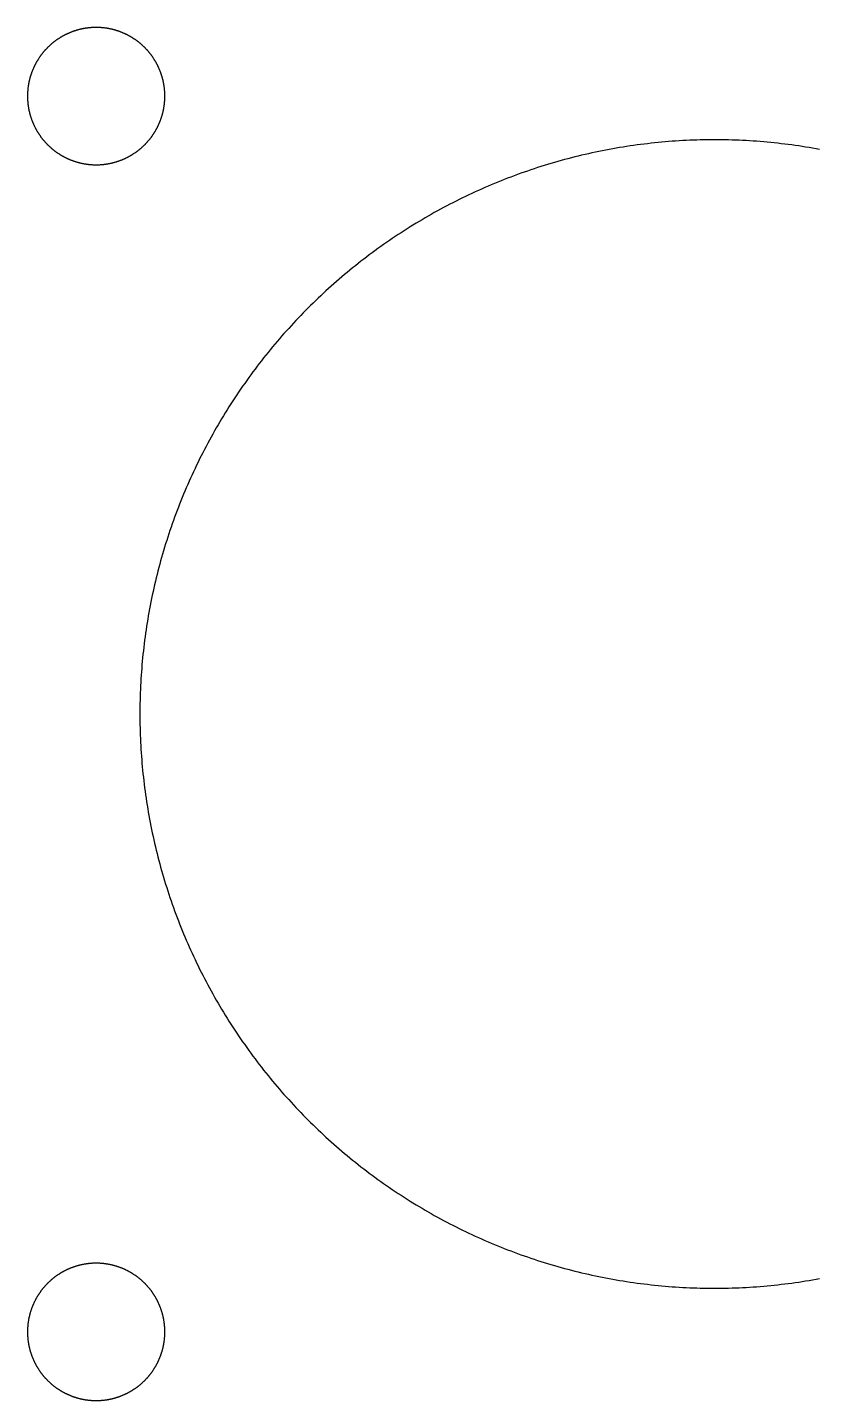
# Model space of a CAD drawing. Header units: millimetres. Extents: x -67 to 67, y -67 to 80.
# Drawn here: x -27.5 to 4.1, y -27.5 to 27.5 of the extents above; entities that cross this region are included whole.
import ezdxf

# ---------------------------------------------------------------- set-up
doc = ezdxf.new("R2010")
doc.units = ezdxf.units.MM
doc.layers.add('CUT', color=7, linetype='Continuous')

msp = doc.modelspace()

# ---------------------------------------------------------------- linework, layer by layer
at = {"layer": 'CUT'}
for points in [[(-22, 24.833), (-22.001, 24.85), (-22.001, 24.867), (-22.002, 24.884), (-22.003, 24.901), (-22.004, 24.917), (-22.005, 24.934), (-22.006, 24.951), (-22.007, 24.968), (-22.009, 24.985), (-22.01, 25.001), (-22.012, 25.018), (-22.014, 25.035), (-22.015, 25.052), (-22.017, 25.069), (-22.019, 25.085), (-22.022, 25.102), (-22.024, 25.119), (-22.026, 25.136), (-22.029, 25.152), (-22.031, 25.169), (-22.034, 25.186), (-22.036, 25.202), (-22.039, 25.219), (-22.042, 25.235), (-22.045, 25.252), (-22.048, 25.269), (-22.052, 25.285), (-22.055, 25.302), (-22.058, 25.318), (-22.062, 25.335), (-22.066, 25.351), (-22.069, 25.368), (-22.073, 25.384), (-22.077, 25.401), (-22.081, 25.417), (-22.085, 25.433), (-22.09, 25.45), (-22.094, 25.466), (-22.098, 25.482), (-22.103, 25.498), (-22.108, 25.515), (-22.112, 25.531), (-22.117, 25.547), (-22.122, 25.563), (-22.127, 25.579), (-22.132, 25.595), (-22.138, 25.611), (-22.143, 25.627), (-22.148, 25.643), (-22.154, 25.659), (-22.159, 25.675), (-22.165, 25.691), (-22.171, 25.707), (-22.177, 25.723), (-22.183, 25.738), (-22.189, 25.754), (-22.195, 25.77), (-22.202, 25.786), (-22.208, 25.801), (-22.215, 25.817), (-22.221, 25.832), (-22.228, 25.848), (-22.235, 25.863), (-22.242, 25.879), (-22.249, 25.894), (-22.256, 25.909), (-22.263, 25.925), (-22.27, 25.94), (-22.277, 25.955), (-22.285, 25.97), (-22.292, 25.985), (-22.3, 26), (-22.308, 26.015), (-22.316, 26.03), (-22.323, 26.045), (-22.331, 26.06), (-22.34, 26.075), (-22.348, 26.09), (-22.356, 26.104), (-22.364, 26.119), (-22.373, 26.133), (-22.381, 26.148), (-22.39, 26.163), (-22.399, 26.177), (-22.408, 26.191), (-22.416, 26.206), (-22.425, 26.22), (-22.434, 26.234), (-22.444, 26.248), (-22.453, 26.262), (-22.462, 26.277), (-22.472, 26.291), (-22.481, 26.304), (-22.491, 26.318), (-22.5, 26.332), (-22.51, 26.346), (-22.52, 26.36), (-22.53, 26.373), (-22.54, 26.387), (-22.55, 26.4), (-22.56, 26.414), (-22.57, 26.427), (-22.581, 26.441), (-22.591, 26.454), (-22.602, 26.467), (-22.612, 26.48), (-22.623, 26.493), (-22.634, 26.506), (-22.645, 26.519), (-22.655, 26.532), (-22.666, 26.545), (-22.677, 26.558), (-22.689, 26.57), (-22.7, 26.583), (-22.711, 26.596), (-22.722, 26.608), (-22.734, 26.62), (-22.745, 26.633), (-22.757, 26.645), (-22.769, 26.657), (-22.78, 26.669), (-22.792, 26.681), (-22.804, 26.693), (-22.816, 26.705), (-22.828, 26.717), (-22.84, 26.729), (-22.853, 26.74), (-22.865, 26.752), (-22.877, 26.764), (-22.889, 26.775), (-22.902, 26.786), (-22.914, 26.798), (-22.927, 26.809), (-22.94, 26.82), (-22.953, 26.831), (-22.965, 26.842), (-22.978, 26.853), (-22.991, 26.864), (-23.004, 26.875), (-23.017, 26.885), (-23.03, 26.896), (-23.044, 26.906), (-23.057, 26.917), (-23.07, 26.927), (-23.084, 26.937), (-23.097, 26.947), (-23.111, 26.958), (-23.124, 26.968), (-23.138, 26.977), (-23.151, 26.987), (-23.165, 26.997), (-23.179, 27.007), (-23.193, 27.016), (-23.207, 27.026), (-23.221, 27.035), (-23.235, 27.045), (-23.249, 27.054), (-23.263, 27.063), (-23.277, 27.072), (-23.292, 27.081), (-23.306, 27.09), (-23.321, 27.099), (-23.335, 27.107), (-23.349, 27.116), (-23.364, 27.125), (-23.379, 27.133), (-23.393, 27.141), (-23.408, 27.15), (-23.423, 27.158), (-23.438, 27.166), (-23.452, 27.174), (-23.467, 27.182), (-23.482, 27.19), (-23.497, 27.197), (-23.512, 27.205), (-23.527, 27.213), (-23.543, 27.22), (-23.558, 27.227), (-23.573, 27.235), (-23.588, 27.242), (-23.604, 27.249), (-23.619, 27.256), (-23.634, 27.263), (-23.65, 27.27), (-23.665, 27.276), (-23.681, 27.283), (-23.696, 27.289), (-23.712, 27.296), (-23.728, 27.302), (-23.743, 27.308), (-23.759, 27.314), (-23.775, 27.32), (-23.791, 27.326), (-23.806, 27.332), (-23.822, 27.338), (-23.838, 27.344), (-23.854, 27.349), (-23.87, 27.355), (-23.886, 27.36), (-23.902, 27.365), (-23.918, 27.37), (-23.934, 27.375), (-23.95, 27.38), (-23.967, 27.385), (-23.983, 27.39), (-23.999, 27.395), (-24.015, 27.399), (-24.032, 27.404), (-24.048, 27.408), (-24.064, 27.412), (-24.081, 27.416), (-24.097, 27.42), (-24.113, 27.424), (-24.13, 27.428), (-24.146, 27.432), (-24.163, 27.436), (-24.179, 27.439), (-24.196, 27.443), (-24.212, 27.446), (-24.229, 27.449), (-24.245, 27.452), (-24.262, 27.455), (-24.279, 27.458), (-24.295, 27.461), (-24.312, 27.464), (-24.329, 27.466), (-24.345, 27.469), (-24.362, 27.471), (-24.379, 27.474), (-24.395, 27.476), (-24.412, 27.478), (-24.429, 27.48), (-24.446, 27.482), (-24.462, 27.484), (-24.479, 27.485), (-24.496, 27.487), (-24.513, 27.489), (-24.53, 27.49), (-24.546, 27.491), (-24.563, 27.492), (-24.58, 27.494), (-24.597, 27.495), (-24.614, 27.495), (-24.631, 27.496), (-24.648, 27.497), (-24.664, 27.497), (-24.681, 27.498), (-24.698, 27.498), (-24.715, 27.499), (-24.732, 27.499), (-24.749, 27.499), (-24.766, 27.499), (-24.782, 27.499), (-24.799, 27.498), (-24.816, 27.498), (-24.833, 27.497), (-24.85, 27.497), (-24.867, 27.496), (-24.884, 27.495), (-24.901, 27.495), (-24.917, 27.494), (-24.934, 27.492), (-24.951, 27.491), (-24.968, 27.49), (-24.985, 27.489), (-25.001, 27.487), (-25.018, 27.485), (-25.035, 27.484), (-25.052, 27.482), (-25.069, 27.48), (-25.085, 27.478), (-25.102, 27.476), (-25.119, 27.474), (-25.136, 27.471), (-25.152, 27.469), (-25.169, 27.466), (-25.186, 27.464), (-25.202, 27.461), (-25.219, 27.458), (-25.235, 27.455), (-25.252, 27.452), (-25.269, 27.449), (-25.285, 27.446), (-25.302, 27.443), (-25.318, 27.439), (-25.335, 27.436), (-25.351, 27.432), (-25.368, 27.428), (-25.384, 27.424), (-25.401, 27.42), (-25.417, 27.416), (-25.433, 27.412), (-25.45, 27.408), (-25.466, 27.404), (-25.482, 27.399), (-25.498, 27.395), (-25.515, 27.39), (-25.531, 27.385), (-25.547, 27.38), (-25.563, 27.375), (-25.579, 27.37), (-25.595, 27.365), (-25.611, 27.36), (-25.627, 27.355), (-25.643, 27.349), (-25.659, 27.344), (-25.675, 27.338), (-25.691, 27.332), (-25.707, 27.326), (-25.723, 27.32), (-25.738, 27.314), (-25.754, 27.308), (-25.77, 27.302), (-25.786, 27.296), (-25.801, 27.289), (-25.817, 27.283), (-25.832, 27.276), (-25.848, 27.27), (-25.863, 27.263), (-25.879, 27.256), (-25.894, 27.249), (-25.909, 27.242), (-25.925, 27.235), (-25.94, 27.227), (-25.955, 27.22), (-25.97, 27.213), (-25.985, 27.205), (-26, 27.197), (-26.015, 27.19), (-26.03, 27.182), (-26.045, 27.174), (-26.06, 27.166), (-26.075, 27.158), (-26.09, 27.15), (-26.104, 27.141), (-26.119, 27.133), (-26.133, 27.125), (-26.148, 27.116), (-26.163, 27.107), (-26.177, 27.099), (-26.191, 27.09), (-26.206, 27.081), (-26.22, 27.072), (-26.234, 27.063), (-26.248, 27.054), (-26.262, 27.045), (-26.277, 27.035), (-26.291, 27.026), (-26.304, 27.016), (-26.318, 27.007), (-26.332, 26.997), (-26.346, 26.987), (-26.36, 26.977), (-26.373, 26.968), (-26.387, 26.958), (-26.4, 26.947), (-26.414, 26.937), (-26.427, 26.927), (-26.441, 26.917), (-26.454, 26.906), (-26.467, 26.896), (-26.48, 26.885), (-26.493, 26.875), (-26.506, 26.864), (-26.519, 26.853), (-26.532, 26.842), (-26.545, 26.831), (-26.558, 26.82), (-26.57, 26.809), (-26.583, 26.798), (-26.596, 26.786), (-26.608, 26.775), (-26.62, 26.764), (-26.633, 26.752), (-26.645, 26.74), (-26.657, 26.729), (-26.669, 26.717), (-26.681, 26.705), (-26.693, 26.693), (-26.705, 26.681), (-26.717, 26.669), (-26.729, 26.657), (-26.74, 26.645), (-26.752, 26.633), (-26.764, 26.62), (-26.775, 26.608), (-26.786, 26.596), (-26.798, 26.583), (-26.809, 26.57), (-26.82, 26.558), (-26.831, 26.545), (-26.842, 26.532), (-26.853, 26.519), (-26.864, 26.506), (-26.875, 26.493), (-26.885, 26.48), (-26.896, 26.467), (-26.906, 26.454), (-26.917, 26.441), (-26.927, 26.427), (-26.937, 26.414), (-26.947, 26.4), (-26.958, 26.387), (-26.968, 26.373), (-26.977, 26.36), (-26.987, 26.346), (-26.997, 26.332), (-27.007, 26.318), (-27.016, 26.304), (-27.026, 26.291), (-27.035, 26.277), (-27.045, 26.262), (-27.054, 26.248), (-27.063, 26.234), (-27.072, 26.22), (-27.081, 26.206), (-27.09, 26.191), (-27.099, 26.177), (-27.107, 26.163), (-27.116, 26.148), (-27.125, 26.133), (-27.133, 26.119), (-27.141, 26.104), (-27.15, 26.09), (-27.158, 26.075), (-27.166, 26.06), (-27.174, 26.045), (-27.182, 26.03), (-27.19, 26.015), (-27.197, 26), (-27.205, 25.985), (-27.213, 25.97), (-27.22, 25.955), (-27.227, 25.94), (-27.235, 25.925), (-27.242, 25.909), (-27.249, 25.894), (-27.256, 25.879), (-27.263, 25.863), (-27.27, 25.848), (-27.276, 25.832), (-27.283, 25.817), (-27.289, 25.801), (-27.296, 25.786), (-27.302, 25.77), (-27.308, 25.754), (-27.314, 25.738), (-27.32, 25.723), (-27.326, 25.707), (-27.332, 25.691), (-27.338, 25.675), (-27.344, 25.659), (-27.349, 25.643), (-27.355, 25.627), (-27.36, 25.611), (-27.365, 25.595), (-27.37, 25.579), (-27.375, 25.563), (-27.38, 25.547), (-27.385, 25.531), (-27.39, 25.515), (-27.395, 25.498), (-27.399, 25.482), (-27.404, 25.466), (-27.408, 25.45), (-27.412, 25.433), (-27.416, 25.417), (-27.42, 25.401), (-27.424, 25.384), (-27.428, 25.368), (-27.432, 25.351), (-27.436, 25.335), (-27.439, 25.318), (-27.443, 25.302), (-27.446, 25.285), (-27.449, 25.269), (-27.452, 25.252), (-27.455, 25.235), (-27.458, 25.219), (-27.461, 25.202), (-27.464, 25.186), (-27.466, 25.169), (-27.469, 25.152), (-27.471, 25.136), (-27.474, 25.119), (-27.476, 25.102), (-27.478, 25.085), (-27.48, 25.069), (-27.482, 25.052), (-27.484, 25.035), (-27.485, 25.018), (-27.487, 25.001), (-27.489, 24.985), (-27.49, 24.968), (-27.491, 24.951), (-27.492, 24.934), (-27.494, 24.917), (-27.495, 24.901), (-27.495, 24.884), (-27.496, 24.867), (-27.497, 24.85), (-27.497, 24.833), (-27.498, 24.816), (-27.498, 24.799), (-27.499, 24.782), (-27.499, 24.766), (-27.499, 24.749), (-27.499, 24.732), (-27.499, 24.715), (-27.498, 24.698), (-27.498, 24.681), (-27.497, 24.664), (-27.497, 24.648), (-27.496, 24.631), (-27.495, 24.614), (-27.495, 24.597), (-27.494, 24.58), (-27.492, 24.563), (-27.491, 24.546), (-27.49, 24.53), (-27.489, 24.513), (-27.487, 24.496), (-27.485, 24.479), (-27.484, 24.462), (-27.482, 24.446), (-27.48, 24.429), (-27.478, 24.412), (-27.476, 24.395), (-27.474, 24.379), (-27.471, 24.362), (-27.469, 24.345), (-27.466, 24.329), (-27.464, 24.312), (-27.461, 24.295), (-27.458, 24.279), (-27.455, 24.262), (-27.452, 24.245), (-27.449, 24.229), (-27.446, 24.212), (-27.443, 24.196), (-27.439, 24.179), (-27.436, 24.163), (-27.432, 24.146), (-27.428, 24.13), (-27.424, 24.113), (-27.42, 24.097), (-27.416, 24.081), (-27.412, 24.064), (-27.408, 24.048), (-27.404, 24.032), (-27.399, 24.015), (-27.395, 23.999), (-27.39, 23.983), (-27.385, 23.967), (-27.38, 23.95), (-27.375, 23.934), (-27.37, 23.918), (-27.365, 23.902), (-27.36, 23.886), (-27.355, 23.87), (-27.349, 23.854), (-27.344, 23.838), (-27.338, 23.822), (-27.332, 23.806), (-27.326, 23.791), (-27.32, 23.775), (-27.314, 23.759), (-27.308, 23.743), (-27.302, 23.728), (-27.296, 23.712), (-27.289, 23.696), (-27.283, 23.681), (-27.276, 23.665), (-27.27, 23.65), (-27.263, 23.634), (-27.256, 23.619), (-27.249, 23.604), (-27.242, 23.588), (-27.235, 23.573), (-27.227, 23.558), (-27.22, 23.543), (-27.213, 23.527), (-27.205, 23.512), (-27.197, 23.497), (-27.19, 23.482), (-27.182, 23.467), (-27.174, 23.452), (-27.166, 23.438), (-27.158, 23.423), (-27.15, 23.408), (-27.141, 23.393), (-27.133, 23.379), (-27.125, 23.364), (-27.116, 23.349), (-27.107, 23.335), (-27.099, 23.321), (-27.09, 23.306), (-27.081, 23.292), (-27.072, 23.277), (-27.063, 23.263), (-27.054, 23.249), (-27.045, 23.235), (-27.035, 23.221), (-27.026, 23.207), (-27.016, 23.193), (-27.007, 23.179), (-26.997, 23.165), (-26.987, 23.151), (-26.977, 23.138), (-26.968, 23.124), (-26.958, 23.111), (-26.947, 23.097), (-26.937, 23.084), (-26.927, 23.07), (-26.917, 23.057), (-26.906, 23.044), (-26.896, 23.03), (-26.885, 23.017), (-26.875, 23.004), (-26.864, 22.991), (-26.853, 22.978), (-26.842, 22.965), (-26.831, 22.953), (-26.82, 22.94), (-26.809, 22.927), (-26.798, 22.914), (-26.786, 22.902), (-26.775, 22.889), (-26.764, 22.877), (-26.752, 22.865), (-26.74, 22.853), (-26.729, 22.84), (-26.717, 22.828), (-26.705, 22.816), (-26.693, 22.804), (-26.681, 22.792), (-26.669, 22.78), (-26.657, 22.769), (-26.645, 22.757), (-26.633, 22.745), (-26.62, 22.734), (-26.608, 22.722), (-26.596, 22.711), (-26.583, 22.7), (-26.57, 22.689), (-26.558, 22.677), (-26.545, 22.666), (-26.532, 22.655), (-26.519, 22.645), (-26.506, 22.634), (-26.493, 22.623), (-26.48, 22.612), (-26.467, 22.602), (-26.454, 22.591), (-26.441, 22.581), (-26.427, 22.57), (-26.414, 22.56), (-26.4, 22.55), (-26.387, 22.54), (-26.373, 22.53), (-26.36, 22.52), (-26.346, 22.51), (-26.332, 22.5), (-26.318, 22.491), (-26.304, 22.481), (-26.291, 22.472), (-26.277, 22.462), (-26.262, 22.453), (-26.248, 22.444), (-26.234, 22.434), (-26.22, 22.425), (-26.206, 22.416), (-26.191, 22.408), (-26.177, 22.399), (-26.163, 22.39), (-26.148, 22.381), (-26.133, 22.373), (-26.119, 22.364), (-26.104, 22.356), (-26.09, 22.348), (-26.075, 22.34), (-26.06, 22.331), (-26.045, 22.323), (-26.03, 22.316), (-26.015, 22.308), (-26, 22.3), (-25.985, 22.292), (-25.97, 22.285), (-25.955, 22.277), (-25.94, 22.27), (-25.925, 22.263), (-25.909, 22.256), (-25.894, 22.249), (-25.879, 22.242), (-25.863, 22.235), (-25.848, 22.228), (-25.832, 22.221), (-25.817, 22.215), (-25.801, 22.208), (-25.786, 22.202), (-25.77, 22.195), (-25.754, 22.189), (-25.738, 22.183), (-25.723, 22.177), (-25.707, 22.171), (-25.691, 22.165), (-25.675, 22.159), (-25.659, 22.154), (-25.643, 22.148), (-25.627, 22.143), (-25.611, 22.138), (-25.595, 22.132), (-25.579, 22.127), (-25.563, 22.122), (-25.547, 22.117), (-25.531, 22.112), (-25.515, 22.108), (-25.498, 22.103), (-25.482, 22.098), (-25.466, 22.094), (-25.45, 22.09), (-25.433, 22.085), (-25.417, 22.081), (-25.401, 22.077), (-25.384, 22.073), (-25.368, 22.069), (-25.351, 22.066), (-25.335, 22.062), (-25.318, 22.058), (-25.302, 22.055), (-25.285, 22.052), (-25.269, 22.048), (-25.252, 22.045), (-25.235, 22.042), (-25.219, 22.039), (-25.202, 22.036), (-25.186, 22.034), (-25.169, 22.031), (-25.152, 22.029), (-25.136, 22.026), (-25.119, 22.024), (-25.102, 22.022), (-25.085, 22.019), (-25.069, 22.017), (-25.052, 22.015), (-25.035, 22.014), (-25.018, 22.012), (-25.001, 22.01), (-24.985, 22.009), (-24.968, 22.007), (-24.951, 22.006), (-24.934, 22.005), (-24.917, 22.004), (-24.901, 22.003), (-24.884, 22.002), (-24.867, 22.001), (-24.85, 22.001), (-24.833, 22), (-24.816, 22), (-24.799, 21.999), (-24.782, 21.999), (-24.766, 21.999), (-24.749, 21.999), (-24.732, 21.999), (-24.715, 21.999), (-24.698, 21.999), (-24.681, 22), (-24.664, 22), (-24.648, 22.001), (-24.631, 22.001), (-24.614, 22.002), (-24.597, 22.003), (-24.58, 22.004), (-24.563, 22.005), (-24.546, 22.006), (-24.53, 22.007), (-24.513, 22.009), (-24.496, 22.01), (-24.479, 22.012), (-24.462, 22.014), (-24.446, 22.015), (-24.429, 22.017), (-24.412, 22.019), (-24.395, 22.022), (-24.379, 22.024), (-24.362, 22.026), (-24.345, 22.029), (-24.329, 22.031), (-24.312, 22.034), (-24.295, 22.036), (-24.279, 22.039), (-24.262, 22.042), (-24.245, 22.045), (-24.229, 22.048), (-24.212, 22.052), (-24.196, 22.055), (-24.179, 22.058), (-24.163, 22.062), (-24.146, 22.066), (-24.13, 22.069), (-24.113, 22.073), (-24.097, 22.077), (-24.081, 22.081), (-24.064, 22.085), (-24.048, 22.09), (-24.032, 22.094), (-24.015, 22.098), (-23.999, 22.103), (-23.983, 22.108), (-23.967, 22.112), (-23.95, 22.117), (-23.934, 22.122), (-23.918, 22.127), (-23.902, 22.132), (-23.886, 22.138), (-23.87, 22.143), (-23.854, 22.148), (-23.838, 22.154), (-23.822, 22.159), (-23.806, 22.165), (-23.791, 22.171), (-23.775, 22.177), (-23.759, 22.183), (-23.743, 22.189), (-23.728, 22.195), (-23.712, 22.202), (-23.696, 22.208), (-23.681, 22.215), (-23.665, 22.221), (-23.65, 22.228), (-23.634, 22.235), (-23.619, 22.242), (-23.604, 22.249), (-23.588, 22.256), (-23.573, 22.263), (-23.558, 22.27), (-23.543, 22.277), (-23.527, 22.285), (-23.512, 22.292), (-23.497, 22.3), (-23.482, 22.308), (-23.467, 22.316), (-23.452, 22.323), (-23.438, 22.331), (-23.423, 22.34), (-23.408, 22.348), (-23.393, 22.356), (-23.379, 22.364), (-23.364, 22.373), (-23.349, 22.381), (-23.335, 22.39), (-23.321, 22.399), (-23.306, 22.408), (-23.292, 22.416), (-23.277, 22.425), (-23.263, 22.434), (-23.249, 22.444), (-23.235, 22.453), (-23.221, 22.462), (-23.207, 22.472), (-23.193, 22.481), (-23.179, 22.491), (-23.165, 22.5), (-23.151, 22.51), (-23.138, 22.52), (-23.124, 22.53), (-23.111, 22.54), (-23.097, 22.55), (-23.084, 22.56), (-23.07, 22.57), (-23.057, 22.581), (-23.044, 22.591), (-23.03, 22.602), (-23.017, 22.612), (-23.004, 22.623), (-22.991, 22.634), (-22.978, 22.645), (-22.965, 22.655), (-22.953, 22.666), (-22.94, 22.677), (-22.927, 22.689), (-22.914, 22.7), (-22.902, 22.711), (-22.889, 22.722), (-22.877, 22.734), (-22.865, 22.745), (-22.853, 22.757), (-22.84, 22.769), (-22.828, 22.78), (-22.816, 22.792), (-22.804, 22.804), (-22.792, 22.816), (-22.78, 22.828), (-22.769, 22.84), (-22.757, 22.853), (-22.745, 22.865), (-22.734, 22.877), (-22.722, 22.889), (-22.711, 22.902), (-22.7, 22.914), (-22.689, 22.927), (-22.677, 22.94), (-22.666, 22.953), (-22.655, 22.965), (-22.645, 22.978), (-22.634, 22.991), (-22.623, 23.004), (-22.612, 23.017), (-22.602, 23.03), (-22.591, 23.044), (-22.581, 23.057), (-22.57, 23.07), (-22.56, 23.084), (-22.55, 23.097), (-22.54, 23.111), (-22.53, 23.124), (-22.52, 23.138), (-22.51, 23.151), (-22.5, 23.165), (-22.491, 23.179), (-22.481, 23.193), (-22.472, 23.207), (-22.462, 23.221), (-22.453, 23.235), (-22.444, 23.249), (-22.434, 23.263), (-22.425, 23.277), (-22.416, 23.292), (-22.408, 23.306), (-22.399, 23.321), (-22.39, 23.335), (-22.381, 23.349), (-22.373, 23.364), (-22.364, 23.379), (-22.356, 23.393), (-22.348, 23.408), (-22.34, 23.423), (-22.331, 23.438), (-22.323, 23.452), (-22.316, 23.467), (-22.308, 23.482), (-22.3, 23.497), (-22.292, 23.512), (-22.285, 23.527), (-22.277, 23.543), (-22.27, 23.558), (-22.263, 23.573), (-22.256, 23.588), (-22.249, 23.604), (-22.242, 23.619), (-22.235, 23.634), (-22.228, 23.65), (-22.221, 23.665), (-22.215, 23.681), (-22.208, 23.696), (-22.202, 23.712), (-22.195, 23.728), (-22.189, 23.743), (-22.183, 23.759), (-22.177, 23.775), (-22.171, 23.791), (-22.165, 23.806), (-22.159, 23.822), (-22.154, 23.838), (-22.148, 23.854), (-22.143, 23.87), (-22.138, 23.886), (-22.132, 23.902), (-22.127, 23.918), (-22.122, 23.934), (-22.117, 23.95), (-22.112, 23.967), (-22.108, 23.983), (-22.103, 23.999), (-22.098, 24.015), (-22.094, 24.032), (-22.09, 24.048), (-22.085, 24.064), (-22.081, 24.081), (-22.077, 24.097), (-22.073, 24.113), (-22.069, 24.13), (-22.066, 24.146), (-22.062, 24.163), (-22.058, 24.179), (-22.055, 24.196), (-22.052, 24.212), (-22.048, 24.229), (-22.045, 24.245), (-22.042, 24.262), (-22.039, 24.279), (-22.036, 24.295), (-22.034, 24.312), (-22.031, 24.329), (-22.029, 24.345), (-22.026, 24.362), (-22.024, 24.379), (-22.022, 24.395), (-22.019, 24.412), (-22.017, 24.429), (-22.015, 24.446), (-22.014, 24.462), (-22.012, 24.479), (-22.01, 24.496), (-22.009, 24.513), (-22.007, 24.53), (-22.006, 24.546), (-22.005, 24.563), (-22.004, 24.58), (-22.003, 24.597), (-22.002, 24.614), (-22.001, 24.631), (-22.001, 24.648), (-22, 24.664), (-22, 24.681), (-21.999, 24.698), (-21.999, 24.715), (-21.999, 24.732), (-21.999, 24.749), (-21.999, 24.766), (-21.999, 24.782), (-21.999, 24.799), (-22, 24.816)], [(-21.999, -24.698), (-22, -24.681), (-22, -24.664), (-22.001, -24.648), (-22.001, -24.631), (-22.002, -24.614), (-22.003, -24.597), (-22.004, -24.58), (-22.005, -24.563), (-22.006, -24.546), (-22.007, -24.53), (-22.009, -24.513), (-22.01, -24.496), (-22.012, -24.479), (-22.014, -24.462), (-22.015, -24.446), (-22.017, -24.429), (-22.019, -24.412), (-22.022, -24.395), (-22.024, -24.379), (-22.026, -24.362), (-22.029, -24.345), (-22.031, -24.329), (-22.034, -24.312), (-22.036, -24.295), (-22.039, -24.279), (-22.042, -24.262), (-22.045, -24.245), (-22.048, -24.229), (-22.052, -24.212), (-22.055, -24.196), (-22.058, -24.179), (-22.062, -24.163), (-22.066, -24.146), (-22.069, -24.13), (-22.073, -24.113), (-22.077, -24.097), (-22.081, -24.081), (-22.085, -24.064), (-22.09, -24.048), (-22.094, -24.032), (-22.098, -24.015), (-22.103, -23.999), (-22.108, -23.983), (-22.112, -23.967), (-22.117, -23.95), (-22.122, -23.934), (-22.127, -23.918), (-22.132, -23.902), (-22.138, -23.886), (-22.143, -23.87), (-22.148, -23.854), (-22.154, -23.838), (-22.159, -23.822), (-22.165, -23.806), (-22.171, -23.791), (-22.177, -23.775), (-22.183, -23.759), (-22.189, -23.743), (-22.195, -23.728), (-22.202, -23.712), (-22.208, -23.696), (-22.215, -23.681), (-22.221, -23.665), (-22.228, -23.65), (-22.235, -23.634), (-22.242, -23.619), (-22.249, -23.604), (-22.256, -23.588), (-22.263, -23.573), (-22.27, -23.558), (-22.277, -23.543), (-22.285, -23.527), (-22.292, -23.512), (-22.3, -23.497), (-22.308, -23.482), (-22.316, -23.467), (-22.323, -23.452), (-22.331, -23.438), (-22.34, -23.423), (-22.348, -23.408), (-22.356, -23.393), (-22.364, -23.379), (-22.373, -23.364), (-22.381, -23.349), (-22.39, -23.335), (-22.399, -23.321), (-22.408, -23.306), (-22.416, -23.292), (-22.425, -23.277), (-22.434, -23.263), (-22.444, -23.249), (-22.453, -23.235), (-22.462, -23.221), (-22.472, -23.207), (-22.481, -23.193), (-22.491, -23.179), (-22.5, -23.165), (-22.51, -23.151), (-22.52, -23.138), (-22.53, -23.124), (-22.54, -23.111), (-22.55, -23.097), (-22.56, -23.084), (-22.57, -23.07), (-22.581, -23.057), (-22.591, -23.044), (-22.602, -23.03), (-22.612, -23.017), (-22.623, -23.004), (-22.634, -22.991), (-22.645, -22.978), (-22.655, -22.965), (-22.666, -22.953), (-22.677, -22.94), (-22.689, -22.927), (-22.7, -22.914), (-22.711, -22.902), (-22.722, -22.889), (-22.734, -22.877), (-22.745, -22.865), (-22.757, -22.853), (-22.769, -22.84), (-22.78, -22.828), (-22.792, -22.816), (-22.804, -22.804), (-22.816, -22.792), (-22.828, -22.78), (-22.84, -22.769), (-22.853, -22.757), (-22.865, -22.745), (-22.877, -22.734), (-22.889, -22.722), (-22.902, -22.711), (-22.914, -22.7), (-22.927, -22.689), (-22.94, -22.677), (-22.953, -22.666), (-22.965, -22.655), (-22.978, -22.645), (-22.991, -22.634), (-23.004, -22.623), (-23.017, -22.612), (-23.03, -22.602), (-23.044, -22.591), (-23.057, -22.581), (-23.07, -22.57), (-23.084, -22.56), (-23.097, -22.55), (-23.111, -22.54), (-23.124, -22.53), (-23.138, -22.52), (-23.151, -22.51), (-23.165, -22.5), (-23.179, -22.491), (-23.193, -22.481), (-23.207, -22.472), (-23.221, -22.462), (-23.235, -22.453), (-23.249, -22.444), (-23.263, -22.434), (-23.277, -22.425), (-23.292, -22.416), (-23.306, -22.408), (-23.321, -22.399), (-23.335, -22.39), (-23.349, -22.381), (-23.364, -22.373), (-23.379, -22.364), (-23.393, -22.356), (-23.408, -22.348), (-23.423, -22.34), (-23.438, -22.331), (-23.452, -22.323), (-23.467, -22.316), (-23.482, -22.308), (-23.497, -22.3), (-23.512, -22.292), (-23.527, -22.285), (-23.543, -22.277), (-23.558, -22.27), (-23.573, -22.263), (-23.588, -22.256), (-23.604, -22.249), (-23.619, -22.242), (-23.634, -22.235), (-23.65, -22.228), (-23.665, -22.221), (-23.681, -22.215), (-23.696, -22.208), (-23.712, -22.202), (-23.728, -22.195), (-23.743, -22.189), (-23.759, -22.183), (-23.775, -22.177), (-23.791, -22.171), (-23.806, -22.165), (-23.822, -22.159), (-23.838, -22.154), (-23.854, -22.148), (-23.87, -22.143), (-23.886, -22.138), (-23.902, -22.132), (-23.918, -22.127), (-23.934, -22.122), (-23.95, -22.117), (-23.967, -22.112), (-23.983, -22.108), (-23.999, -22.103), (-24.015, -22.098), (-24.032, -22.094), (-24.048, -22.09), (-24.064, -22.085), (-24.081, -22.081), (-24.097, -22.077), (-24.113, -22.073), (-24.13, -22.069), (-24.146, -22.066), (-24.163, -22.062), (-24.179, -22.058), (-24.196, -22.055), (-24.212, -22.052), (-24.229, -22.048), (-24.245, -22.045), (-24.262, -22.042), (-24.279, -22.039), (-24.295, -22.036), (-24.312, -22.034), (-24.329, -22.031), (-24.345, -22.029), (-24.362, -22.026), (-24.379, -22.024), (-24.395, -22.022), (-24.412, -22.019), (-24.429, -22.017), (-24.446, -22.015), (-24.462, -22.014), (-24.479, -22.012), (-24.496, -22.01), (-24.513, -22.009), (-24.53, -22.007), (-24.546, -22.006), (-24.563, -22.005), (-24.58, -22.004), (-24.597, -22.003), (-24.614, -22.002), (-24.631, -22.001), (-24.648, -22.001), (-24.664, -22), (-24.681, -22), (-24.698, -21.999), (-24.715, -21.999), (-24.732, -21.999), (-24.749, -21.999), (-24.766, -21.999), (-24.782, -21.999), (-24.799, -21.999), (-24.816, -22), (-24.833, -22), (-24.85, -22.001), (-24.867, -22.001), (-24.884, -22.002), (-24.901, -22.003), (-24.917, -22.004), (-24.934, -22.005), (-24.951, -22.006), (-24.968, -22.007), (-24.985, -22.009), (-25.001, -22.01), (-25.018, -22.012), (-25.035, -22.014), (-25.052, -22.015), (-25.069, -22.017), (-25.085, -22.019), (-25.102, -22.022), (-25.119, -22.024), (-25.136, -22.026), (-25.152, -22.029), (-25.169, -22.031), (-25.186, -22.034), (-25.202, -22.036), (-25.219, -22.039), (-25.235, -22.042), (-25.252, -22.045), (-25.269, -22.048), (-25.285, -22.052), (-25.302, -22.055), (-25.318, -22.058), (-25.335, -22.062), (-25.351, -22.066), (-25.368, -22.069), (-25.384, -22.073), (-25.401, -22.077), (-25.417, -22.081), (-25.433, -22.085), (-25.45, -22.09), (-25.466, -22.094), (-25.482, -22.098), (-25.498, -22.103), (-25.515, -22.108), (-25.531, -22.112), (-25.547, -22.117), (-25.563, -22.122), (-25.579, -22.127), (-25.595, -22.132), (-25.611, -22.138), (-25.627, -22.143), (-25.643, -22.148), (-25.659, -22.154), (-25.675, -22.159), (-25.691, -22.165), (-25.707, -22.171), (-25.723, -22.177), (-25.738, -22.183), (-25.754, -22.189), (-25.77, -22.195), (-25.786, -22.202), (-25.801, -22.208), (-25.817, -22.215), (-25.832, -22.221), (-25.848, -22.228), (-25.863, -22.235), (-25.879, -22.242), (-25.894, -22.249), (-25.909, -22.256), (-25.925, -22.263), (-25.94, -22.27), (-25.955, -22.277), (-25.97, -22.285), (-25.985, -22.292), (-26, -22.3), (-26.015, -22.308), (-26.03, -22.316), (-26.045, -22.323), (-26.06, -22.331), (-26.075, -22.34), (-26.09, -22.348), (-26.104, -22.356), (-26.119, -22.364), (-26.133, -22.373), (-26.148, -22.381), (-26.163, -22.39), (-26.177, -22.399), (-26.191, -22.408), (-26.206, -22.416), (-26.22, -22.425), (-26.234, -22.434), (-26.248, -22.444), (-26.262, -22.453), (-26.277, -22.462), (-26.291, -22.472), (-26.304, -22.481), (-26.318, -22.491), (-26.332, -22.5), (-26.346, -22.51), (-26.36, -22.52), (-26.373, -22.53), (-26.387, -22.54), (-26.4, -22.55), (-26.414, -22.56), (-26.427, -22.57), (-26.441, -22.581), (-26.454, -22.591), (-26.467, -22.602), (-26.48, -22.612), (-26.493, -22.623), (-26.506, -22.634), (-26.519, -22.645), (-26.532, -22.655), (-26.545, -22.666), (-26.558, -22.677), (-26.57, -22.689), (-26.583, -22.7), (-26.596, -22.711), (-26.608, -22.722), (-26.62, -22.734), (-26.633, -22.745), (-26.645, -22.757), (-26.657, -22.769), (-26.669, -22.78), (-26.681, -22.792), (-26.693, -22.804), (-26.705, -22.816), (-26.717, -22.828), (-26.729, -22.84), (-26.74, -22.853), (-26.752, -22.865), (-26.764, -22.877), (-26.775, -22.889), (-26.786, -22.902), (-26.798, -22.914), (-26.809, -22.927), (-26.82, -22.94), (-26.831, -22.953), (-26.842, -22.965), (-26.853, -22.978), (-26.864, -22.991), (-26.875, -23.004), (-26.885, -23.017), (-26.896, -23.03), (-26.906, -23.044), (-26.917, -23.057), (-26.927, -23.07), (-26.937, -23.084), (-26.947, -23.097), (-26.958, -23.111), (-26.968, -23.124), (-26.977, -23.138), (-26.987, -23.151), (-26.997, -23.165), (-27.007, -23.179), (-27.016, -23.193), (-27.026, -23.207), (-27.035, -23.221), (-27.045, -23.235), (-27.054, -23.249), (-27.063, -23.263), (-27.072, -23.277), (-27.081, -23.292), (-27.09, -23.306), (-27.099, -23.321), (-27.107, -23.335), (-27.116, -23.349), (-27.125, -23.364), (-27.133, -23.379), (-27.141, -23.393), (-27.15, -23.408), (-27.158, -23.423), (-27.166, -23.438), (-27.174, -23.452), (-27.182, -23.467), (-27.19, -23.482), (-27.197, -23.497), (-27.205, -23.512), (-27.213, -23.527), (-27.22, -23.543), (-27.227, -23.558), (-27.235, -23.573), (-27.242, -23.588), (-27.249, -23.604), (-27.256, -23.619), (-27.263, -23.634), (-27.27, -23.65), (-27.276, -23.665), (-27.283, -23.681), (-27.289, -23.696), (-27.296, -23.712), (-27.302, -23.728), (-27.308, -23.743), (-27.314, -23.759), (-27.32, -23.775), (-27.326, -23.791), (-27.332, -23.806), (-27.338, -23.822), (-27.344, -23.838), (-27.349, -23.854), (-27.355, -23.87), (-27.36, -23.886), (-27.365, -23.902), (-27.37, -23.918), (-27.375, -23.934), (-27.38, -23.95), (-27.385, -23.967), (-27.39, -23.983), (-27.395, -23.999), (-27.399, -24.015), (-27.404, -24.032), (-27.408, -24.048), (-27.412, -24.064), (-27.416, -24.081), (-27.42, -24.097), (-27.424, -24.113), (-27.428, -24.13), (-27.432, -24.146), (-27.436, -24.163), (-27.439, -24.179), (-27.443, -24.196), (-27.446, -24.212), (-27.449, -24.229), (-27.452, -24.245), (-27.455, -24.262), (-27.458, -24.279), (-27.461, -24.295), (-27.464, -24.312), (-27.466, -24.329), (-27.469, -24.345), (-27.471, -24.362), (-27.474, -24.379), (-27.476, -24.395), (-27.478, -24.412), (-27.48, -24.429), (-27.482, -24.446), (-27.484, -24.462), (-27.485, -24.479), (-27.487, -24.496), (-27.489, -24.513), (-27.49, -24.53), (-27.491, -24.546), (-27.492, -24.563), (-27.494, -24.58), (-27.495, -24.597), (-27.495, -24.614), (-27.496, -24.631), (-27.497, -24.648), (-27.497, -24.664), (-27.498, -24.681), (-27.498, -24.698), (-27.499, -24.715), (-27.499, -24.732), (-27.499, -24.749), (-27.499, -24.766), (-27.499, -24.782), (-27.498, -24.799), (-27.498, -24.816), (-27.497, -24.833), (-27.497, -24.85), (-27.496, -24.867), (-27.495, -24.884), (-27.495, -24.901), (-27.494, -24.917), (-27.492, -24.934), (-27.491, -24.951), (-27.49, -24.968), (-27.489, -24.985), (-27.487, -25.001), (-27.485, -25.018), (-27.484, -25.035), (-27.482, -25.052), (-27.48, -25.069), (-27.478, -25.085), (-27.476, -25.102), (-27.474, -25.119), (-27.471, -25.136), (-27.469, -25.152), (-27.466, -25.169), (-27.464, -25.186), (-27.461, -25.202), (-27.458, -25.219), (-27.455, -25.235), (-27.452, -25.252), (-27.449, -25.269), (-27.446, -25.285), (-27.443, -25.302), (-27.439, -25.318), (-27.436, -25.335), (-27.432, -25.351), (-27.428, -25.368), (-27.424, -25.384), (-27.42, -25.401), (-27.416, -25.417), (-27.412, -25.433), (-27.408, -25.45), (-27.404, -25.466), (-27.399, -25.482), (-27.395, -25.498), (-27.39, -25.515), (-27.385, -25.531), (-27.38, -25.547), (-27.375, -25.563), (-27.37, -25.579), (-27.365, -25.595), (-27.36, -25.611), (-27.355, -25.627), (-27.349, -25.643), (-27.344, -25.659), (-27.338, -25.675), (-27.332, -25.691), (-27.326, -25.707), (-27.32, -25.723), (-27.314, -25.738), (-27.308, -25.754), (-27.302, -25.77), (-27.296, -25.786), (-27.289, -25.801), (-27.283, -25.817), (-27.276, -25.832), (-27.27, -25.848), (-27.263, -25.863), (-27.256, -25.879), (-27.249, -25.894), (-27.242, -25.909), (-27.235, -25.925), (-27.227, -25.94), (-27.22, -25.955), (-27.213, -25.97), (-27.205, -25.985), (-27.197, -26), (-27.19, -26.015), (-27.182, -26.03), (-27.174, -26.045), (-27.166, -26.06), (-27.158, -26.075), (-27.15, -26.09), (-27.141, -26.104), (-27.133, -26.119), (-27.125, -26.133), (-27.116, -26.148), (-27.107, -26.163), (-27.099, -26.177), (-27.09, -26.191), (-27.081, -26.206), (-27.072, -26.22), (-27.063, -26.234), (-27.054, -26.248), (-27.045, -26.262), (-27.035, -26.277), (-27.026, -26.291), (-27.016, -26.304), (-27.007, -26.318), (-26.997, -26.332), (-26.987, -26.346), (-26.977, -26.36), (-26.968, -26.373), (-26.958, -26.387), (-26.947, -26.4), (-26.937, -26.414), (-26.927, -26.427), (-26.917, -26.441), (-26.906, -26.454), (-26.896, -26.467), (-26.885, -26.48), (-26.875, -26.493), (-26.864, -26.506), (-26.853, -26.519), (-26.842, -26.532), (-26.831, -26.545), (-26.82, -26.558), (-26.809, -26.57), (-26.798, -26.583), (-26.786, -26.596), (-26.775, -26.608), (-26.764, -26.62), (-26.752, -26.633), (-26.74, -26.645), (-26.729, -26.657), (-26.717, -26.669), (-26.705, -26.681), (-26.693, -26.693), (-26.681, -26.705), (-26.669, -26.717), (-26.657, -26.729), (-26.645, -26.74), (-26.633, -26.752), (-26.62, -26.764), (-26.608, -26.775), (-26.596, -26.786), (-26.583, -26.798), (-26.57, -26.809), (-26.558, -26.82), (-26.545, -26.831), (-26.532, -26.842), (-26.519, -26.853), (-26.506, -26.864), (-26.493, -26.875), (-26.48, -26.885), (-26.467, -26.896), (-26.454, -26.906), (-26.441, -26.917), (-26.427, -26.927), (-26.414, -26.937), (-26.4, -26.947), (-26.387, -26.958), (-26.373, -26.968), (-26.36, -26.977), (-26.346, -26.987), (-26.332, -26.997), (-26.318, -27.007), (-26.304, -27.016), (-26.291, -27.026), (-26.277, -27.035), (-26.262, -27.045), (-26.248, -27.054), (-26.234, -27.063), (-26.22, -27.072), (-26.206, -27.081), (-26.191, -27.09), (-26.177, -27.099), (-26.163, -27.107), (-26.148, -27.116), (-26.133, -27.125), (-26.119, -27.133), (-26.104, -27.141), (-26.09, -27.15), (-26.075, -27.158), (-26.06, -27.166), (-26.045, -27.174), (-26.03, -27.182), (-26.015, -27.19), (-26, -27.197), (-25.985, -27.205), (-25.97, -27.213), (-25.955, -27.22), (-25.94, -27.227), (-25.925, -27.235), (-25.909, -27.242), (-25.894, -27.249), (-25.879, -27.256), (-25.863, -27.263), (-25.848, -27.27), (-25.832, -27.276), (-25.817, -27.283), (-25.801, -27.289), (-25.786, -27.296), (-25.77, -27.302), (-25.754, -27.308), (-25.738, -27.314), (-25.723, -27.32), (-25.707, -27.326), (-25.691, -27.332), (-25.675, -27.338), (-25.659, -27.344), (-25.643, -27.349), (-25.627, -27.355), (-25.611, -27.36), (-25.595, -27.365), (-25.579, -27.37), (-25.563, -27.375), (-25.547, -27.38), (-25.531, -27.385), (-25.515, -27.39), (-25.498, -27.395), (-25.482, -27.399), (-25.466, -27.404), (-25.45, -27.408), (-25.433, -27.412), (-25.417, -27.416), (-25.401, -27.42), (-25.384, -27.424), (-25.368, -27.428), (-25.351, -27.432), (-25.335, -27.436), (-25.318, -27.439), (-25.302, -27.443), (-25.285, -27.446), (-25.269, -27.449), (-25.252, -27.452), (-25.235, -27.455), (-25.219, -27.458), (-25.202, -27.461), (-25.186, -27.464), (-25.169, -27.466), (-25.152, -27.469), (-25.136, -27.471), (-25.119, -27.474), (-25.102, -27.476), (-25.085, -27.478), (-25.069, -27.48), (-25.052, -27.482), (-25.035, -27.484), (-25.018, -27.485), (-25.001, -27.487), (-24.985, -27.489), (-24.968, -27.49), (-24.951, -27.491), (-24.934, -27.492), (-24.917, -27.494), (-24.901, -27.495), (-24.884, -27.495), (-24.867, -27.496), (-24.85, -27.497), (-24.833, -27.497), (-24.816, -27.498), (-24.799, -27.498), (-24.782, -27.499), (-24.766, -27.499), (-24.749, -27.499), (-24.732, -27.499), (-24.715, -27.499), (-24.698, -27.498), (-24.681, -27.498), (-24.664, -27.497), (-24.648, -27.497), (-24.631, -27.496), (-24.614, -27.495), (-24.597, -27.495), (-24.58, -27.494), (-24.563, -27.492), (-24.546, -27.491), (-24.53, -27.49), (-24.513, -27.489), (-24.496, -27.487), (-24.479, -27.485), (-24.462, -27.484), (-24.446, -27.482), (-24.429, -27.48), (-24.412, -27.478), (-24.395, -27.476), (-24.379, -27.474), (-24.362, -27.471), (-24.345, -27.469), (-24.329, -27.466), (-24.312, -27.464), (-24.295, -27.461), (-24.279, -27.458), (-24.262, -27.455), (-24.245, -27.452), (-24.229, -27.449), (-24.212, -27.446), (-24.196, -27.443), (-24.179, -27.439), (-24.163, -27.436), (-24.146, -27.432), (-24.13, -27.428), (-24.113, -27.424), (-24.097, -27.42), (-24.081, -27.416), (-24.064, -27.412), (-24.048, -27.408), (-24.032, -27.404), (-24.015, -27.399), (-23.999, -27.395), (-23.983, -27.39), (-23.967, -27.385), (-23.95, -27.38), (-23.934, -27.375), (-23.918, -27.37), (-23.902, -27.365), (-23.886, -27.36), (-23.87, -27.355), (-23.854, -27.349), (-23.838, -27.344), (-23.822, -27.338), (-23.806, -27.332), (-23.791, -27.326), (-23.775, -27.32), (-23.759, -27.314), (-23.743, -27.308), (-23.728, -27.302), (-23.712, -27.296), (-23.696, -27.289), (-23.681, -27.283), (-23.665, -27.276), (-23.65, -27.27), (-23.634, -27.263), (-23.619, -27.256), (-23.604, -27.249), (-23.588, -27.242), (-23.573, -27.235), (-23.558, -27.227), (-23.543, -27.22), (-23.527, -27.213), (-23.512, -27.205), (-23.497, -27.197), (-23.482, -27.19), (-23.467, -27.182), (-23.452, -27.174), (-23.438, -27.166), (-23.423, -27.158), (-23.408, -27.15), (-23.393, -27.141), (-23.379, -27.133), (-23.364, -27.125), (-23.349, -27.116), (-23.335, -27.107), (-23.321, -27.099), (-23.306, -27.09), (-23.292, -27.081), (-23.277, -27.072), (-23.263, -27.063), (-23.249, -27.054), (-23.235, -27.045), (-23.221, -27.035), (-23.207, -27.026), (-23.193, -27.016), (-23.179, -27.007), (-23.165, -26.997), (-23.151, -26.987), (-23.138, -26.977), (-23.124, -26.968), (-23.111, -26.958), (-23.097, -26.947), (-23.084, -26.937), (-23.07, -26.927), (-23.057, -26.917), (-23.044, -26.906), (-23.03, -26.896), (-23.017, -26.885), (-23.004, -26.875), (-22.991, -26.864), (-22.978, -26.853), (-22.965, -26.842), (-22.953, -26.831), (-22.94, -26.82), (-22.927, -26.809), (-22.914, -26.798), (-22.902, -26.786), (-22.889, -26.775), (-22.877, -26.764), (-22.865, -26.752), (-22.853, -26.74), (-22.84, -26.729), (-22.828, -26.717), (-22.816, -26.705), (-22.804, -26.693), (-22.792, -26.681), (-22.78, -26.669), (-22.769, -26.657), (-22.757, -26.645), (-22.745, -26.633), (-22.734, -26.62), (-22.722, -26.608), (-22.711, -26.596), (-22.7, -26.583), (-22.689, -26.57), (-22.677, -26.558), (-22.666, -26.545), (-22.655, -26.532), (-22.645, -26.519), (-22.634, -26.506), (-22.623, -26.493), (-22.612, -26.48), (-22.602, -26.467), (-22.591, -26.454), (-22.581, -26.441), (-22.57, -26.427), (-22.56, -26.414), (-22.55, -26.4), (-22.54, -26.387), (-22.53, -26.373), (-22.52, -26.36), (-22.51, -26.346), (-22.5, -26.332), (-22.491, -26.318), (-22.481, -26.304), (-22.472, -26.291), (-22.462, -26.277), (-22.453, -26.262), (-22.444, -26.248), (-22.434, -26.234), (-22.425, -26.22), (-22.416, -26.206), (-22.408, -26.191), (-22.399, -26.177), (-22.39, -26.163), (-22.381, -26.148), (-22.373, -26.133), (-22.364, -26.119), (-22.356, -26.104), (-22.348, -26.09), (-22.34, -26.075), (-22.331, -26.06), (-22.323, -26.045), (-22.316, -26.03), (-22.308, -26.015), (-22.3, -26), (-22.292, -25.985), (-22.285, -25.97), (-22.277, -25.955), (-22.27, -25.94), (-22.263, -25.925), (-22.256, -25.909), (-22.249, -25.894), (-22.242, -25.879), (-22.235, -25.863), (-22.228, -25.848), (-22.221, -25.832), (-22.215, -25.817), (-22.208, -25.801), (-22.202, -25.786), (-22.195, -25.77), (-22.189, -25.754), (-22.183, -25.738), (-22.177, -25.723), (-22.171, -25.707), (-22.165, -25.691), (-22.159, -25.675), (-22.154, -25.659), (-22.148, -25.643), (-22.143, -25.627), (-22.138, -25.611), (-22.132, -25.595), (-22.127, -25.579), (-22.122, -25.563), (-22.117, -25.547), (-22.112, -25.531), (-22.108, -25.515), (-22.103, -25.498), (-22.098, -25.482), (-22.094, -25.466), (-22.09, -25.45), (-22.085, -25.433), (-22.081, -25.417), (-22.077, -25.401), (-22.073, -25.384), (-22.069, -25.368), (-22.066, -25.351), (-22.062, -25.335), (-22.058, -25.318), (-22.055, -25.302), (-22.052, -25.285), (-22.048, -25.269), (-22.045, -25.252), (-22.042, -25.235), (-22.039, -25.219), (-22.036, -25.202), (-22.034, -25.186), (-22.031, -25.169), (-22.029, -25.152), (-22.026, -25.136), (-22.024, -25.119), (-22.022, -25.102), (-22.019, -25.085), (-22.017, -25.069), (-22.015, -25.052), (-22.014, -25.035), (-22.012, -25.018), (-22.01, -25.001), (-22.009, -24.985), (-22.007, -24.968), (-22.006, -24.951), (-22.005, -24.934), (-22.004, -24.917), (-22.003, -24.901), (-22.002, -24.884), (-22.001, -24.867), (-22.001, -24.85), (-22, -24.833), (-22, -24.816), (-21.999, -24.799), (-21.999, -24.782), (-21.999, -24.766), (-21.999, -24.749), (-21.999, -24.732), (-21.999, -24.715)]]:
    msp.add_lwpolyline(points, close=True, dxfattribs=at)
msp.add_lwpolyline([(4.21, 22.611), (4.071, 22.637), (3.932, 22.661), (3.793, 22.685), (3.654, 22.708), (3.514, 22.73), (3.375, 22.751), (3.235, 22.771), (3.095, 22.791), (2.955, 22.809), (2.815, 22.827), (2.675, 22.844), (2.535, 22.86), (2.395, 22.875), (2.254, 22.889), (2.114, 22.903), (1.973, 22.915), (1.833, 22.927), (1.692, 22.938), (1.551, 22.948), (1.41, 22.957), (1.269, 22.965), (1.129, 22.972), (0.988, 22.979), (0.847, 22.984), (0.706, 22.989), (0.564, 22.993), (0.423, 22.996), (0.282, 22.998), (0.141, 23), (0, 23), (-0.141, 23), (-0.282, 22.998), (-0.423, 22.996), (-0.564, 22.993), (-0.706, 22.989), (-0.847, 22.984), (-0.988, 22.979), (-1.129, 22.972), (-1.269, 22.965), (-1.41, 22.957), (-1.551, 22.948), (-1.692, 22.938), (-1.833, 22.927), (-1.973, 22.915), (-2.114, 22.903), (-2.254, 22.889), (-2.395, 22.875), (-2.535, 22.86), (-2.675, 22.844), (-2.815, 22.827), (-2.955, 22.809), (-3.095, 22.791), (-3.235, 22.771), (-3.375, 22.751), (-3.514, 22.73), (-3.654, 22.708), (-3.793, 22.685), (-3.932, 22.661), (-4.071, 22.637), (-4.21, 22.611), (-4.349, 22.585), (-4.487, 22.558), (-4.625, 22.53), (-4.764, 22.501), (-4.902, 22.472), (-5.039, 22.441), (-5.177, 22.41), (-5.314, 22.378), (-5.452, 22.345), (-5.589, 22.311), (-5.725, 22.276), (-5.862, 22.24), (-5.998, 22.204), (-6.134, 22.167), (-6.27, 22.129), (-6.406, 22.09), (-6.541, 22.05), (-6.677, 22.01), (-6.811, 21.968), (-6.946, 21.926), (-7.081, 21.883), (-7.215, 21.839), (-7.349, 21.794), (-7.482, 21.749), (-7.615, 21.703), (-7.748, 21.656), (-7.881, 21.608), (-8.014, 21.559), (-8.146, 21.509), (-8.278, 21.459), (-8.409, 21.408), (-8.54, 21.356), (-8.671, 21.303), (-8.802, 21.249), (-8.932, 21.195), (-9.062, 21.14), (-9.191, 21.084), (-9.321, 21.027), (-9.449, 20.969), (-9.578, 20.911), (-9.706, 20.852), (-9.834, 20.792), (-9.961, 20.731), (-10.088, 20.67), (-10.215, 20.607), (-10.341, 20.544), (-10.467, 20.48), (-10.592, 20.416), (-10.717, 20.35), (-10.842, 20.284), (-10.966, 20.217), (-11.09, 20.15), (-11.214, 20.081), (-11.337, 20.012), (-11.459, 19.942), (-11.581, 19.871), (-11.703, 19.8), (-11.824, 19.728), (-11.945, 19.655), (-12.066, 19.581), (-12.185, 19.507), (-12.305, 19.432), (-12.424, 19.356), (-12.542, 19.279), (-12.661, 19.202), (-12.778, 19.124), (-12.895, 19.045), (-13.012, 18.966), (-13.128, 18.885), (-13.244, 18.804), (-13.359, 18.723), (-13.473, 18.641), (-13.587, 18.557), (-13.701, 18.474), (-13.814, 18.389), (-13.927, 18.304), (-14.039, 18.218), (-14.15, 18.132), (-14.261, 18.045), (-14.372, 17.957), (-14.482, 17.868), (-14.591, 17.779), (-14.7, 17.689), (-14.808, 17.599), (-14.916, 17.508), (-15.023, 17.416), (-15.13, 17.323), (-15.236, 17.23), (-15.341, 17.136), (-15.446, 17.042), (-15.55, 16.947), (-15.654, 16.851), (-15.757, 16.755), (-15.859, 16.658), (-15.961, 16.56), (-16.063, 16.462), (-16.163, 16.363), (-16.263, 16.263), (-16.363, 16.163), (-16.462, 16.063), (-16.56, 15.961), (-16.658, 15.859), (-16.755, 15.757), (-16.851, 15.654), (-16.947, 15.55), (-17.042, 15.446), (-17.136, 15.341), (-17.23, 15.236), (-17.323, 15.13), (-17.416, 15.023), (-17.508, 14.916), (-17.599, 14.808), (-17.689, 14.7), (-17.779, 14.591), (-17.868, 14.482), (-17.957, 14.372), (-18.045, 14.261), (-18.132, 14.15), (-18.218, 14.039), (-18.304, 13.927), (-18.389, 13.814), (-18.474, 13.701), (-18.557, 13.587), (-18.641, 13.473), (-18.723, 13.359), (-18.804, 13.244), (-18.885, 13.128), (-18.966, 13.012), (-19.045, 12.895), (-19.124, 12.778), (-19.202, 12.661), (-19.279, 12.542), (-19.356, 12.424), (-19.432, 12.305), (-19.507, 12.185), (-19.581, 12.066), (-19.655, 11.945), (-19.728, 11.824), (-19.8, 11.703), (-19.871, 11.581), (-19.942, 11.459), (-20.012, 11.337), (-20.081, 11.214), (-20.15, 11.09), (-20.217, 10.966), (-20.284, 10.842), (-20.35, 10.717), (-20.416, 10.592), (-20.48, 10.467), (-20.544, 10.341), (-20.607, 10.215), (-20.67, 10.088), (-20.731, 9.961), (-20.792, 9.834), (-20.852, 9.706), (-20.911, 9.578), (-20.969, 9.449), (-21.027, 9.321), (-21.084, 9.191), (-21.14, 9.062), (-21.195, 8.932), (-21.249, 8.802), (-21.303, 8.671), (-21.356, 8.54), (-21.408, 8.409), (-21.459, 8.278), (-21.509, 8.146), (-21.559, 8.014), (-21.608, 7.881), (-21.656, 7.748), (-21.703, 7.615), (-21.749, 7.482), (-21.794, 7.349), (-21.839, 7.215), (-21.883, 7.081), (-21.926, 6.946), (-21.968, 6.811), (-22.01, 6.677), (-22.05, 6.541), (-22.09, 6.406), (-22.129, 6.27), (-22.167, 6.134), (-22.204, 5.998), (-22.24, 5.862), (-22.276, 5.725), (-22.311, 5.589), (-22.345, 5.452), (-22.378, 5.314), (-22.41, 5.177), (-22.441, 5.039), (-22.472, 4.902), (-22.501, 4.764), (-22.53, 4.625), (-22.558, 4.487), (-22.585, 4.349), (-22.611, 4.21), (-22.637, 4.071), (-22.661, 3.932), (-22.685, 3.793), (-22.708, 3.654), (-22.73, 3.514), (-22.751, 3.375), (-22.771, 3.235), (-22.791, 3.095), (-22.809, 2.955), (-22.827, 2.815), (-22.844, 2.675), (-22.86, 2.535), (-22.875, 2.395), (-22.889, 2.254), (-22.903, 2.114), (-22.915, 1.973), (-22.927, 1.833), (-22.938, 1.692), (-22.948, 1.551), (-22.957, 1.41), (-22.965, 1.269), (-22.972, 1.129), (-22.979, 0.988), (-22.984, 0.847), (-22.989, 0.706), (-22.993, 0.564), (-22.996, 0.423), (-22.998, 0.282), (-23, 0.141), (-23, 0), (-23, -0.141), (-22.998, -0.282), (-22.996, -0.423), (-22.993, -0.564), (-22.989, -0.706), (-22.984, -0.847), (-22.979, -0.988), (-22.972, -1.129), (-22.965, -1.269), (-22.957, -1.41), (-22.948, -1.551), (-22.938, -1.692), (-22.927, -1.833), (-22.915, -1.973), (-22.903, -2.114), (-22.889, -2.254), (-22.875, -2.395), (-22.86, -2.535), (-22.844, -2.675), (-22.827, -2.815), (-22.809, -2.955), (-22.791, -3.095), (-22.771, -3.235), (-22.751, -3.375), (-22.73, -3.514), (-22.708, -3.654), (-22.685, -3.793), (-22.661, -3.932), (-22.637, -4.071), (-22.611, -4.21), (-22.585, -4.349), (-22.558, -4.487), (-22.53, -4.625), (-22.501, -4.764), (-22.472, -4.902), (-22.441, -5.039), (-22.41, -5.177), (-22.378, -5.314), (-22.345, -5.452), (-22.311, -5.589), (-22.276, -5.725), (-22.24, -5.862), (-22.204, -5.998), (-22.167, -6.134), (-22.129, -6.27), (-22.09, -6.406), (-22.05, -6.541), (-22.01, -6.677), (-21.968, -6.811), (-21.926, -6.946), (-21.883, -7.081), (-21.839, -7.215), (-21.794, -7.349), (-21.749, -7.482), (-21.703, -7.615), (-21.656, -7.748), (-21.608, -7.881), (-21.559, -8.014), (-21.509, -8.146), (-21.459, -8.278), (-21.408, -8.409), (-21.356, -8.54), (-21.303, -8.671), (-21.249, -8.802), (-21.195, -8.932), (-21.14, -9.062), (-21.084, -9.191), (-21.027, -9.321), (-20.969, -9.449), (-20.911, -9.578), (-20.852, -9.706), (-20.792, -9.834), (-20.731, -9.961), (-20.67, -10.088), (-20.607, -10.215), (-20.544, -10.341), (-20.48, -10.467), (-20.416, -10.592), (-20.35, -10.717), (-20.284, -10.842), (-20.217, -10.966), (-20.15, -11.09), (-20.081, -11.214), (-20.012, -11.337), (-19.942, -11.459), (-19.871, -11.581), (-19.8, -11.703), (-19.728, -11.824), (-19.655, -11.945), (-19.581, -12.066), (-19.507, -12.185), (-19.432, -12.305), (-19.356, -12.424), (-19.279, -12.542), (-19.202, -12.661), (-19.124, -12.778), (-19.045, -12.895), (-18.966, -13.012), (-18.885, -13.128), (-18.804, -13.244), (-18.723, -13.359), (-18.641, -13.473), (-18.557, -13.587), (-18.474, -13.701), (-18.389, -13.814), (-18.304, -13.927), (-18.218, -14.039), (-18.132, -14.15), (-18.045, -14.261), (-17.957, -14.372), (-17.868, -14.482), (-17.779, -14.591), (-17.689, -14.7), (-17.599, -14.808), (-17.508, -14.916), (-17.416, -15.023), (-17.323, -15.13), (-17.23, -15.236), (-17.136, -15.341), (-17.042, -15.446), (-16.947, -15.55), (-16.851, -15.654), (-16.755, -15.757), (-16.658, -15.859), (-16.56, -15.961), (-16.462, -16.063), (-16.363, -16.163), (-16.263, -16.263), (-16.163, -16.363), (-16.063, -16.462), (-15.961, -16.56), (-15.859, -16.658), (-15.757, -16.755), (-15.654, -16.851), (-15.55, -16.947), (-15.446, -17.042), (-15.341, -17.136), (-15.236, -17.23), (-15.13, -17.323), (-15.023, -17.416), (-14.916, -17.508), (-14.808, -17.599), (-14.7, -17.689), (-14.591, -17.779), (-14.482, -17.868), (-14.372, -17.957), (-14.261, -18.045), (-14.15, -18.132), (-14.039, -18.218), (-13.927, -18.304), (-13.814, -18.389), (-13.701, -18.474), (-13.587, -18.557), (-13.473, -18.641), (-13.359, -18.723), (-13.244, -18.804), (-13.128, -18.885), (-13.012, -18.966), (-12.895, -19.045), (-12.778, -19.124), (-12.661, -19.202), (-12.542, -19.279), (-12.424, -19.356), (-12.305, -19.432), (-12.185, -19.507), (-12.066, -19.581), (-11.945, -19.655), (-11.824, -19.728), (-11.703, -19.8), (-11.581, -19.871), (-11.459, -19.942), (-11.337, -20.012), (-11.214, -20.081), (-11.09, -20.15), (-10.966, -20.217), (-10.842, -20.284), (-10.717, -20.35), (-10.592, -20.416), (-10.467, -20.48), (-10.341, -20.544), (-10.215, -20.607), (-10.088, -20.67), (-9.961, -20.731), (-9.834, -20.792), (-9.706, -20.852), (-9.578, -20.911), (-9.449, -20.969), (-9.321, -21.027), (-9.191, -21.084), (-9.062, -21.14), (-8.932, -21.195), (-8.802, -21.249), (-8.671, -21.303), (-8.54, -21.356), (-8.409, -21.408), (-8.278, -21.459), (-8.146, -21.509), (-8.014, -21.559), (-7.881, -21.608), (-7.748, -21.656), (-7.615, -21.703), (-7.482, -21.749), (-7.349, -21.794), (-7.215, -21.839), (-7.081, -21.883), (-6.946, -21.926), (-6.811, -21.968), (-6.677, -22.01), (-6.541, -22.05), (-6.406, -22.09), (-6.27, -22.129), (-6.134, -22.167), (-5.998, -22.204), (-5.862, -22.24), (-5.725, -22.276), (-5.589, -22.311), (-5.452, -22.345), (-5.314, -22.378), (-5.177, -22.41), (-5.039, -22.441), (-4.902, -22.472), (-4.764, -22.501), (-4.625, -22.53), (-4.487, -22.558), (-4.349, -22.585), (-4.21, -22.611), (-4.071, -22.637), (-3.932, -22.661), (-3.793, -22.685), (-3.654, -22.708), (-3.514, -22.73), (-3.375, -22.751), (-3.235, -22.771), (-3.095, -22.791), (-2.955, -22.809), (-2.815, -22.827), (-2.675, -22.844), (-2.535, -22.86), (-2.395, -22.875), (-2.254, -22.889), (-2.114, -22.903), (-1.973, -22.915), (-1.833, -22.927), (-1.692, -22.938), (-1.551, -22.948), (-1.41, -22.957), (-1.269, -22.965), (-1.129, -22.972), (-0.988, -22.979), (-0.847, -22.984), (-0.706, -22.989), (-0.564, -22.993), (-0.423, -22.996), (-0.282, -22.998), (-0.141, -23), (0, -23), (0.141, -23), (0.282, -22.998), (0.423, -22.996), (0.564, -22.993), (0.706, -22.989), (0.847, -22.984), (0.988, -22.979), (1.129, -22.972), (1.269, -22.965), (1.41, -22.957), (1.551, -22.948), (1.692, -22.938), (1.833, -22.927), (1.973, -22.915), (2.114, -22.903), (2.254, -22.889), (2.395, -22.875), (2.535, -22.86), (2.675, -22.844), (2.815, -22.827), (2.955, -22.809), (3.095, -22.791), (3.235, -22.771), (3.375, -22.751), (3.514, -22.73), (3.654, -22.708), (3.793, -22.685), (3.932, -22.661), (4.071, -22.637), (4.21, -22.611)], dxfattribs=at)

doc.saveas('drawing.dxf')
